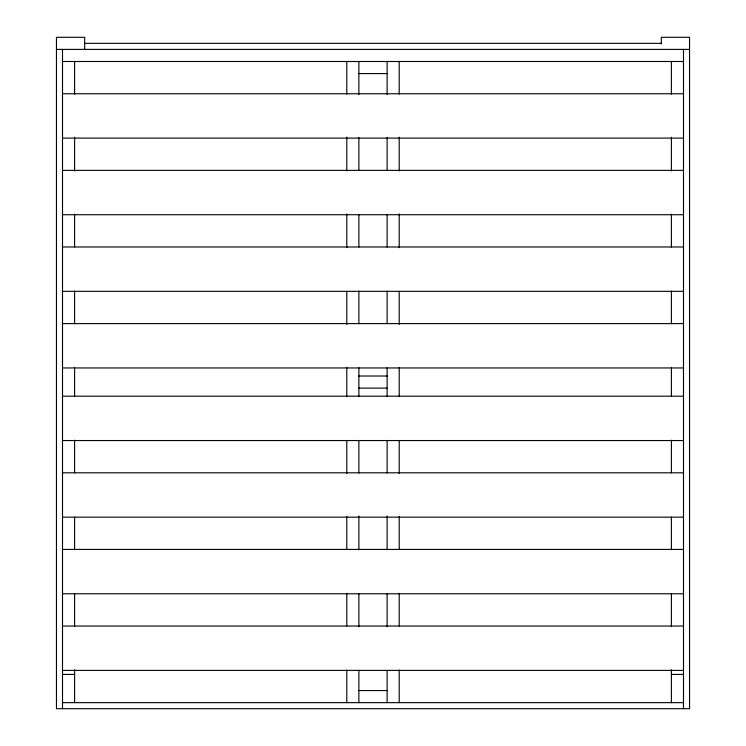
<?xml version="1.0" encoding="UTF-8"?>
<svg xmlns="http://www.w3.org/2000/svg" width="746" height="746" viewBox="0 0 746 746"><rect width="100%" height="100%" fill="white"/><g stroke="black" fill="none" stroke-linecap="round" stroke-linejoin="round"><path stroke-width="1.12" d="M84.68 43.352L661.32 43.352M56.454 49.395L689.546 49.395M62.505 61.498L683.495 61.498M358.882 73.593L387.118 73.593M62.505 93.754L683.495 93.754M62.505 138.113L683.495 138.113M62.505 170.368L683.495 170.368M62.505 214.727L683.495 214.727M62.505 246.982L683.495 246.982M62.505 291.341L683.495 291.341M62.505 323.605L683.495 323.605M62.505 367.955L683.495 367.955M358.882 376.021L387.118 376.021M358.882 388.125L387.118 388.125M62.505 396.182L683.495 396.182M62.505 440.541L683.495 440.541M62.505 472.805L683.495 472.805M62.505 517.155L683.495 517.155M62.505 549.42L683.495 549.42M62.505 593.779L683.495 593.779M62.505 626.034L683.495 626.034M62.505 670.393L683.495 670.393M62.505 674.421L74.6 674.421M671.4 674.421L683.495 674.421M358.882 690.554L387.118 690.554M62.505 702.648L683.495 702.648M683.495 49.395L683.495 708.7M671.4 61.498L671.4 94.127M671.4 137.236L671.4 171.03M671.4 214.149L671.4 246.982M671.4 291.052L671.4 323.68M671.4 367.955L671.4 396.182M671.4 440.205L671.4 472.833M671.4 517.118L671.4 549.737M671.4 593.779L671.4 626.649M671.4 669.759L671.4 702.648M661.32 43.902L661.32 37.3L689.546 37.3L689.546 708.7L56.454 708.7L56.454 37.3L84.68 37.3L84.68 49.395M399.213 61.498L399.213 94.08M399.213 137.133L399.213 170.871M399.213 213.925L399.213 247.672M399.213 291.341L399.213 324.473M399.213 367.526L399.213 396.62M399.213 440.541L399.213 473.421M399.213 516.474L399.213 549.42M399.213 593.275L399.213 626.034M399.213 670.067L399.213 702.648M387.118 61.498L387.118 94.528M387.118 137.572L387.118 170.368M387.118 214.335L387.118 246.982M387.118 291.108L387.118 323.68M387.118 367.881L387.118 396.266M387.118 440.466L387.118 473.039M387.118 516.073L387.118 549.802M387.118 593.779L387.118 626.575M387.118 670.393L387.118 702.648M358.882 61.498L358.882 94.528M358.882 137.572L358.882 170.368M358.882 214.335L358.882 246.982M358.882 291.108L358.882 323.68M358.882 367.881L358.882 396.266M358.882 440.466L358.882 473.039M358.882 516.073L358.882 549.802M358.882 593.779L358.882 626.575M358.882 670.393L358.882 702.648M346.787 61.498L346.787 94.08M346.787 137.133L346.787 170.871M346.787 213.925L346.787 247.672M346.787 291.341L346.787 324.473M346.787 367.526L346.787 396.62M346.787 440.541L346.787 473.421M346.787 516.474L346.787 549.42M346.787 593.275L346.787 626.034M346.787 670.067L346.787 702.648M74.6 61.498L74.6 94.127M74.6 137.236L74.6 171.03M74.6 214.149L74.6 246.982M74.6 291.052L74.6 323.68M74.6 367.955L74.6 396.182M74.6 440.205L74.6 472.833M74.6 517.118L74.6 549.737M74.6 593.779L74.6 626.649M74.6 669.759L74.6 702.648M62.505 49.395L62.505 708.7"/></g></svg>
